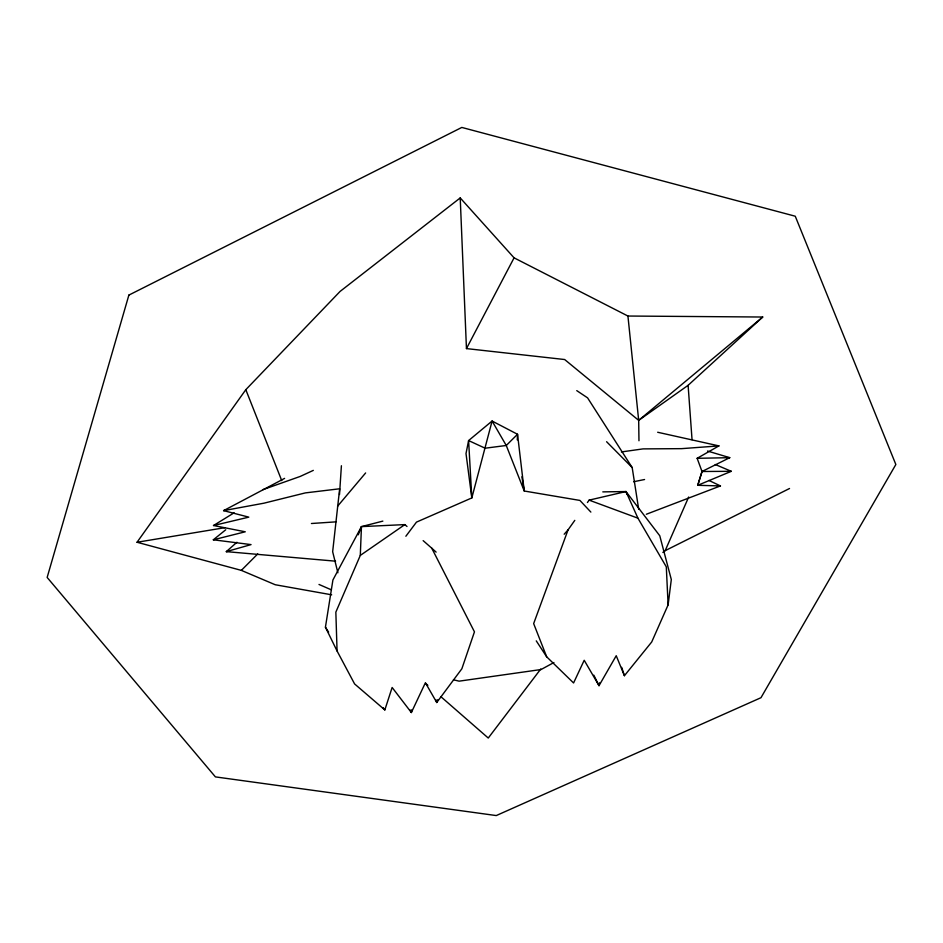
<?xml version="1.0" encoding="UTF-8"?>
<svg xmlns="http://www.w3.org/2000/svg" width="943" height="943" viewBox="0 0 943 943"><rect width="100%" height="100%" fill="white"/><g stroke="black" fill="none" stroke-linecap="round" stroke-linejoin="round"><path stroke-width="1.41" d="M339.515 494.497L341.401 465.748M423.148 540.634L431.753 548.178L474.459 631.845L461.858 668.776L436.75 702.511L425.399 682.756L411.36 712.543L392.135 687.471L384.838 709.926L354.592 683.923L337.064 650.976L335.849 612.137L360.297 555.415L361.452 526.618L382.846 521.114M517.294 439.909L517.53 434.275L492.093 421.038L468.6 440.57L466.007 453.559L471.818 497.928L416.476 522.116L405.867 536.249M225.754 529.766L213.33 539.797L245.263 531.793L213.507 525.522L248.799 517.141L223.597 510.634L263.957 503.185L305.379 492.894L339.657 488.78L332.655 551.726L337.877 572.766M536.261 640.863L546.681 656.811L573.58 682.968L584.2 660.265L599.017 685.679L616.227 655.727L624.419 675.707L651.707 641.983L668.115 604.887L671.31 579.532L659.77 535.765L625.963 491.551L602.801 491.881M337.064 650.976L325.429 627.201L332.914 579.98L361.452 526.618L404.853 524.603L406.999 526.489M599.477 682.815L599.017 685.679L593.819 675.176M411.867 709.702L411.36 712.543L410.111 709.949M657.672 432.259L718.92 445.898L697.148 458.31L702.005 471.5L697.761 485.303L720.452 485.928L709.006 480.459M707.521 451.037L729.752 457.673L702.005 471.5L697.761 485.303L731.308 471.311L715.265 464.51M437.623 699.765L436.75 702.511L435.914 699.753M574.794 520.359L568.051 529.872L533.655 623.606L546.681 656.811M358.269 534.799L361.452 526.618M662.858 552.445L665.18 550.653L688.673 497.02M638.965 440.758L638.682 420.354L564.657 359.531L466.455 348.592L514.076 257.84L460.219 197.924L340.058 291.446L245.817 389.683L137.041 542.26L241.337 570.374L275.203 584.731L331.665 594.809M587.442 502.513L589.127 500.132L625.963 491.551L637.928 518.178L666.3 566.849L668.115 604.887M540.787 668.964L488.262 738.039L441.029 696.818M337.547 506.261L365.625 472.95M564.185 534.221L568.051 529.872M241.337 570.374L257.745 553.93M627.932 316.035L638.682 420.354L688.107 385.322L762.722 317.025L627.932 316.035L514.076 257.84M236.929 542.249L226.308 551.631L335.59 561.179M638.682 420.354L762.722 317.025M360.297 555.415L404.853 524.603M213.507 525.522L234.123 512.803M553.918 662.528L541.058 669.53L459.088 681.164L453.465 679.773M284.609 478.384L223.597 510.634L226.438 509.974M665.18 550.653L789.539 488.498M313.324 470.38L300.263 476.415L263.014 489.606M646.344 514.253L720.452 485.928L717.54 486.175M633.613 481.743L644.564 479.515M229.184 551.101L226.308 551.631L251.038 544.606L213.33 539.797M137.041 542.26L225.012 527.656M621.425 451.933L643.02 448.892L681.53 448.656L718.92 445.898M311.426 523.506L335.956 521.856M697.148 458.31L729.752 457.673L726.853 457.626M702.005 471.5L731.308 471.311M589.127 500.132L637.928 518.178M318.993 584.448L330.969 589.67M576.751 390.626L587.583 397.863L632.187 467.575L638.706 509.314M425.658 683.404L427.851 685.325M431.753 548.178L436.114 552.115M606.597 441.713L632.187 467.575M590.86 512.084L579.91 500.427L524.237 491.008L506.261 445.485L492.093 421.038L471.818 497.928L468.6 440.57L485.138 448.208L506.261 445.485L517.53 434.275L524.237 491.008L521.903 476.804M383.07 707.639L384.838 709.926M325.429 627.201L328.635 632.152M245.817 389.683L281.745 480.635M625.963 491.551L627.001 494.285M621.673 667.326L624.419 675.707M688.107 385.322L692.044 439.674M460.219 197.924L466.455 348.592M128.873 295.1L47.15 577.446L215.405 776.891L496.254 815.565L760.977 697.702L895.85 464.51L795.255 216.218L461.811 127.435L128.873 295.1"/></g></svg>
